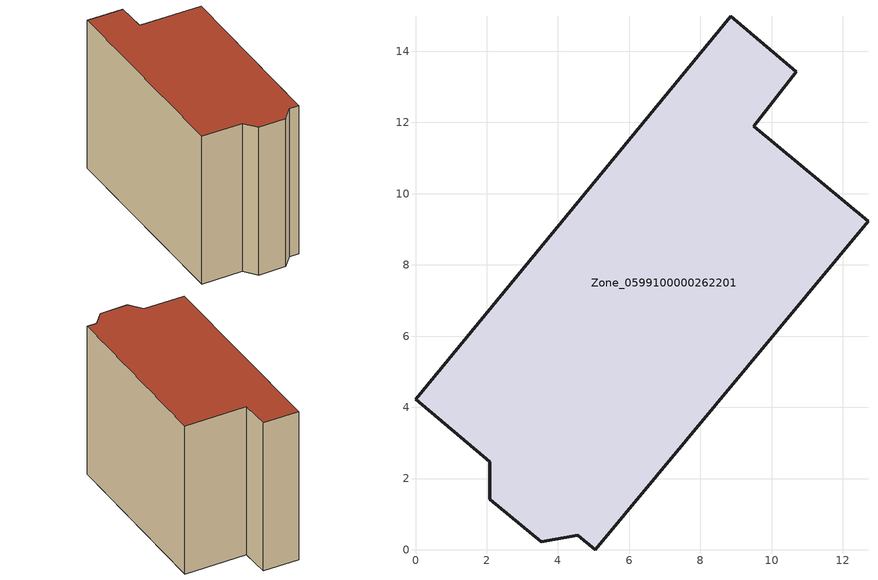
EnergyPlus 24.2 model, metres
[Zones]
Zone_0599100000262201
 floor ground (C_G): 0,4.22 8.85,14.98 10.7,13.42 9.5,11.89 12.71,9.22 5.05,0 4.56,0.41 3.53,0.23 2.09,1.42 2.09,2.47 z0
 wall outside (C_F): 9.5,11.89 10.7,13.42 8.85,14.98 0,4.22 2.09,2.47 2.09,1.42 3.53,0.23 4.56,0.41 5.05,0 12.71,9.22 9.5,11.89 z0:10.66
 roof outside (C_R): 5.05,0 12.71,9.22 9.5,11.89 10.7,13.42 8.85,14.98 0,4.22 2.09,2.47 2.09,1.42 3.53,0.23 4.56,0.41 z10.66
[BUILDING]
Pand.0599100000262201: North Axis=0; Terrain=City; Loads Convergence Tolerance Value=0.04; Temperature Convergence Tolerance Value=0.4; Solar Distribution=FullExterior; Maximum Number of Warmup Days=25; Minimum Number of Warmup Days=1
[Site:Location]
Rotterdam.The.Hague.AP_ZH_NLD Design_Conditions: Latitude=51.96; Longitude=4.45; Time Zone=1; Elevation=-4.5
[SITE:GROUNDTEMPERATURE:BUILDINGSURFACE]
18, 18, 18, 18, 18, 18, 18, 18, 18, 18, 18, 18
[MATERIAL] Thermal Absorptance=0.9; Solar Absorptance=0.7; Visible Absorptance=0.7
Name | Roughness | Thickness | Conductivity | Density | Specific Heat
G.TI.1946 | MediumSmooth | 0.15 | 1 | 540 | 1210
F.TI.1946 | Rough | 0.3 | 0.857143 | 1920 | 840
R.TI.1946 | MediumRough | 0.2 | 0.1 | 1500 | 1000
[CONSTRUCTION]
C_G: G.TI.1946
C_F: F.TI.1946
C_R: R.TI.1946
[ZONE]
Zone_0599100000262201: Type=1; Multiplier=1; Ceiling Height=Autocalculate; Volume=Autocalculate; Floor Area=autocalculate; Part of Total Floor Area=Yes
[ZONEINFILTRATION:DESIGNFLOWRATE]
Infil_Zone_0599100000262201: Zone or ZoneList or Space or SpaceList=Zone_0599100000262201; Schedule=AlwaysOn; Design Flow Rate Calculation Method=Flow/Area; Flow Rate per Floor Area=0.003; Constant Term Coefficient=1; Temperature Term Coefficient=0; Velocity Term Coefficient=0; Velocity Squared Term Coefficient=0
[HVACTEMPLATE:ZONE:IDEALLOADSAIRSYSTEM]
Zone_0599100000262201: Maximum Heating Supply Air Temperature=50; Minimum Cooling Supply Air Temperature=13; Maximum Heating Supply Air Humidity Ratio=0.0156; Minimum Cooling Supply Air Humidity Ratio=0.0077; Heating Limit=NoLimit; Cooling Limit=NoLimit; Dehumidification Control Type=ConstantSensibleHeatRatio; Cooling Sensible Heat Ratio=0.7; Dehumidification Setpoint=60; Humidification Control Type=None; Humidification Setpoint=30; Outdoor Air Method=None; Outdoor Air Flow Rate per Person=0.00944; Outdoor Air Flow Rate per Zone Floor Area=0; Outdoor Air Flow Rate per Zone=0; Demand Controlled Ventilation Type=None; Outdoor Air Economizer Type=NoEconomizer; Heat Recovery Type=None; Sensible Heat Recovery Effectiveness=0.7; Latent Heat Recovery Effectiveness=0.65
[ZONECONTROL:THERMOSTAT]
ThermostatControl_Zone_0599100000262201: Zone or ZoneList=Zone_0599100000262201; Control Type Schedule=DualSetpointControlType; Control 1=Thermostat_Zone_0599100000262201; Temperature Difference Between Cutout And Setpoint=0
[THERMOSTATSETPOINT:DUALSETPOINT]
Thermostat_Zone_0599100000262201: Heating Setpoint Temperature Schedule=HeatingSetpoint_Zone_0599100000262201; Cooling Setpoint Temperature Schedule=CoolingSetpoint_Zone_0599100000262201
[SCHEDULE:COMPACT]
HeatingSetpoint_Zone_0599100000262201: Through: 12/31, For: AllDays, Until: 24:00, 21
CoolingSetpoint_Zone_0599100000262201: Through: 12/31, For: AllDays, Until: 24:00, 24
DualSetpointControlType: Through: 12/31, For: AllDays, Until: 24:00, 4
AlwaysOn: Through: 12/31, For: AllDays, Until: 24:00, 1
